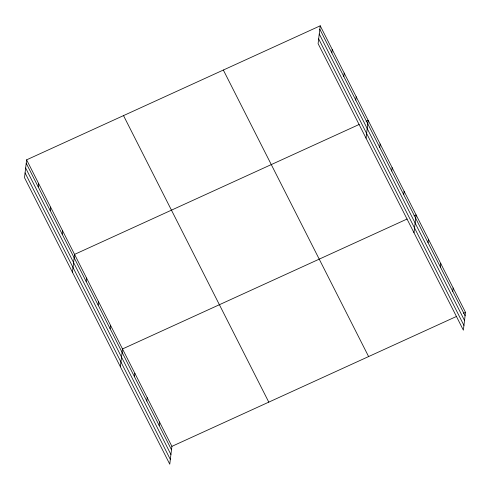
<?xml version="1.0" encoding="UTF-8"?>
<svg xmlns="http://www.w3.org/2000/svg" width="490" height="490" viewBox="0 0 490 490"><rect width="100%" height="100%" fill="white"/><g stroke="black" fill="none" stroke-linecap="round" stroke-linejoin="round"><path stroke-width="0.73" d="M26.625 159.838L24.5 177.668L169.767 464.195L171.898 446.366L26.625 159.838L320.233 25.805L465.5 312.332L463.375 330.162L318.102 43.635L320.233 25.805M38.208 186.88L38.612 183.474M50.188 210.522L50.599 207.117M62.175 234.159L62.579 230.753M72.44 272.226L74.566 254.39L359.176 124.46M86.142 281.438L86.552 278.032M98.129 305.074L98.533 301.668M110.115 328.716L110.52 325.305M120.375 366.777L122.506 348.947L407.11 219.018M134.444 376.706L134.854 373.3M146.792 401.065L147.202 397.653M159.14 425.418L159.55 422.013M331.81 52.847L332.214 49.441M343.796 76.483L344.201 73.077M355.777 100.125L356.187 96.72M366.042 138.186L368.168 120.356L366.091 121.306M379.75 147.398L380.154 143.993M391.731 171.041L392.141 167.635M403.717 194.677L404.121 191.272M413.983 232.744L416.108 214.908L414.032 215.857M428.052 242.673L428.456 239.267M440.4 267.026L440.804 263.62M452.748 291.379L453.152 287.973M171.898 446.366L456.502 316.436M463.424 313.275L465.5 312.332M319.823 29.21L465.096 315.738M319.26 33.969L464.526 320.497M318.671 38.875L463.938 325.403M223.342 70.033L368.609 356.561M123.517 115.603L268.783 402.131M26.221 163.244L171.488 449.771M25.652 168.003L170.924 454.53M25.07 172.909L170.336 459.436"/></g></svg>
